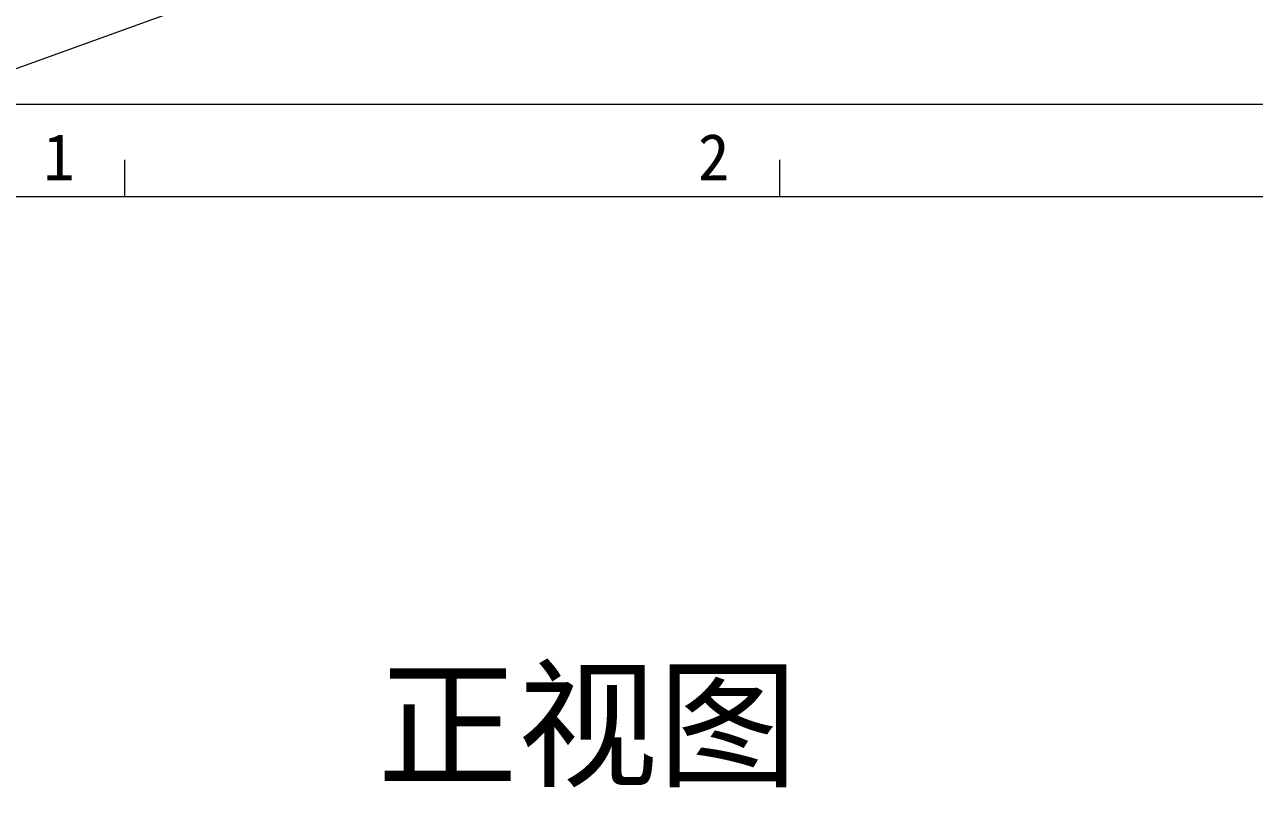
# Model space of a CAD drawing. Header units: inches. Extents: x 1765 to 5217, y -1519 to 441.
# Drawn here: x 4560.2 to 4651.3, y -689.9 to -632.4 of the extents above; entities that cross this region are included whole.
import ezdxf

# ---------------------------------------------------------------- set-up
doc = ezdxf.new("R2010")
doc.units = ezdxf.units.IN
doc.header["$MEASUREMENT"] = 0
doc.layers.add('DIM', color=3, linetype='Continuous', lineweight=15)
doc.layers.add('图框', color=255, linetype='Continuous', lineweight=5)
doc.styles.add('宋体', font='')
doc.styles.get('宋体').set_extended_font_data('SimSun')

msp = doc.modelspace()

# ---------------------------------------------------------------- linework, layer by layer
at = {"layer": 'DIM', "color": 1}
msp.add_line((5216.637, -397.809), (3352.352, -1072.853), dxfattribs=at)
at = {"layer": 'DIM'}
msp.add_line((4512.295, -638.329), (4914.003, -638.329), dxfattribs=at)
at = {"layer": '图框'}
for p, q in [((4567.656, -645.198), (4567.656, -642.451)), ((4616.147, -645.198), (4616.147, -642.451)), ((4907.133, -645.198), (4519.164, -645.198)), ((4868.336, -645.198), (4519.164, -645.198))]:
    msp.add_line(p, q, dxfattribs=at)

# ---------------------------------------------------------------- texts
at = {"layer": 'DIM', "color": 0, "style": '宋体'}
msp.add_text('正视图', height=7.6124, dxfattribs=at).set_placement((4586.352, -688.059))
at = {"layer": '图框'}
for s, p in [('1', (4561.598, -643.96)), ('2', (4610.089, -643.96))]:
    msp.add_text(s, height=3.434, dxfattribs=at).set_placement(p)

doc.saveas('drawing.dxf')
